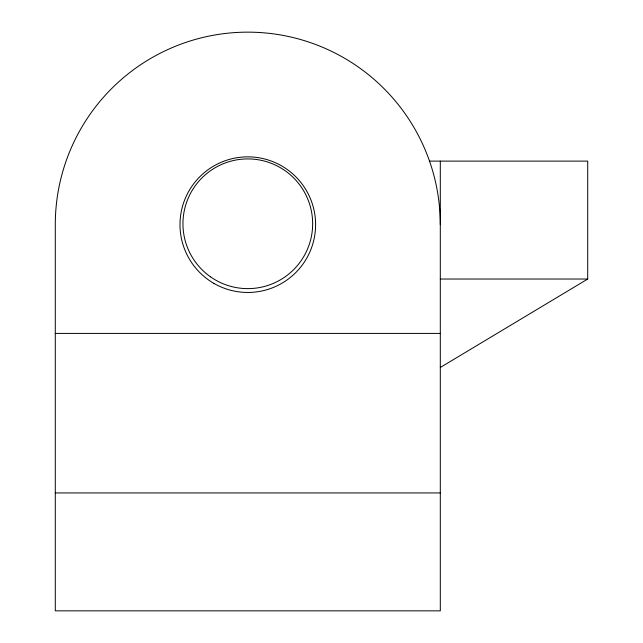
<?xml version="1.0" encoding="UTF-8"?>
<svg xmlns="http://www.w3.org/2000/svg" width="643" height="643" viewBox="0 0 643 643"><rect width="100%" height="100%" fill="white"/><g stroke="black" fill="none" stroke-linecap="round" stroke-linejoin="round"><path stroke-width="0.96" d="M440.302 367.474L587.71 279.03L587.71 161.112L429.516 161.112M440.302 279.03L587.71 279.03M55.29 333.412L440.302 333.412M55.29 492.932L440.302 492.932M440.302 161.112L440.302 610.85L55.29 610.85L55.29 224.656A192.506 192.506 0 0 1 247.796 32.15A192.506 192.506 0 0 1 440.302 224.656M213.894 283.378A67.804 67.804 0 0 0 315.6 224.656A67.804 67.804 0 0 0 213.894 165.934A67.804 67.804 0 0 0 213.894 283.378M210.454 276.795A64.855 64.855 0 0 0 312.394 229.599A64.855 64.855 0 0 0 220.549 164.921A64.855 64.855 0 0 0 210.454 276.795"/></g></svg>
